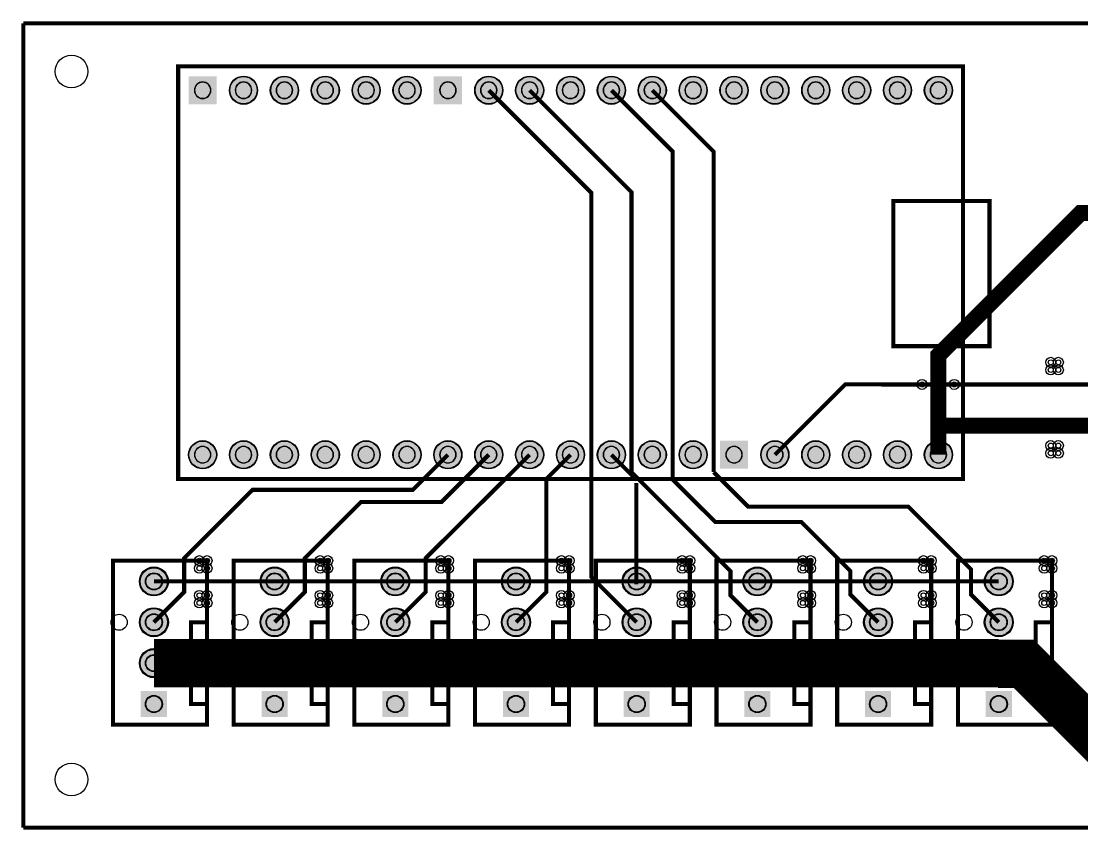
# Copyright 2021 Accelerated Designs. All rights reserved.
# Model space of a CAD drawing. Header units: millimetres. Extents: x 15 to 129, y -7 to 49.
# Drawn here: x 14.9 to 80.8, y -1.1 to 49.1 of the extents above; entities that cross this region are included whole.
import ezdxf

# ---------------------------------------------------------------- set-up
doc = ezdxf.new("R2010")
doc.units = ezdxf.units.MM
for name, color, linetype, true_color in [('BoardOutLine', 7, 'Continuous', 0xff00ff), ('BottomLayer', 7, 'Continuous', 0x0000ff), ('BottomSolderMaskLayer', 7, 'Continuous', 0xaa00ff), ('Hole', 7, 'Continuous', 0x222222), ('Multi-Layer', 7, 'Continuous', 0xc0c0c0), ('TopLayer', 7, 'Continuous', 0xff0000), ('TopSilkLayer', 7, 'Continuous', 0xffcc00), ('TopSolderMaskLayer', 7, 'Continuous', 0x800080)]:
    doc.layers.add(name, color=color, linetype=linetype, true_color=true_color)

msp = doc.modelspace()

# ---------------------------------------------------------------- hatches: boundary and pattern name
at = {"layer": 'BottomSolderMaskLayer'}
for points in [[(25.273, 45.71), (27.024, 45.71), (27.024, 43.959), (25.273, 43.959)], [(27.813, 44.835, 1), (29.564, 44.835, 1)], [(30.353, 44.835, 1), (32.104, 44.835, 1)], [(32.893, 44.835, 1), (34.644, 44.835, 1)], [(35.433, 44.835, 1), (37.184, 44.835, 1)], [(37.973, 44.835, 1), (39.724, 44.835, 1)], [(40.513, 45.71), (42.264, 45.71), (42.264, 43.959), (40.513, 43.959)], [(43.053, 44.835, 1), (44.804, 44.835, 1)], [(45.593, 44.835, 1), (47.344, 44.835, 1)], [(48.133, 44.835, 1), (49.884, 44.835, 1)], [(50.673, 44.835, 1), (52.424, 44.835, 1)], [(53.213, 44.835, 1), (54.964, 44.835, 1)], [(55.753, 44.835, 1), (57.504, 44.835, 1)], [(58.293, 44.835, 1), (60.044, 44.835, 1)], [(60.833, 44.835, 1), (62.584, 44.835, 1)], [(63.373, 44.835, 1), (65.124, 44.835, 1)], [(65.913, 44.835, 1), (67.664, 44.835, 1)], [(68.453, 44.835, 1), (70.204, 44.835, 1)], [(70.993, 44.835, 1), (72.744, 44.835, 1)], [(25.273, 22.184, 1), (27.024, 22.184, 1)], [(27.813, 22.184, 1), (29.564, 22.184, 1)], [(30.353, 22.184, 1), (32.104, 22.184, 1)], [(32.893, 22.184, 1), (34.644, 22.184, 1)], [(35.433, 22.184, 1), (37.184, 22.184, 1)], [(37.973, 22.184, 1), (39.724, 22.184, 1)], [(40.513, 22.184, 1), (42.264, 22.184, 1)], [(43.053, 22.184, 1), (44.804, 22.184, 1)], [(45.593, 22.184, 1), (47.344, 22.184, 1)], [(48.133, 22.184, 1), (49.884, 22.184, 1)], [(50.673, 22.184, 1), (52.424, 22.184, 1)], [(53.213, 22.184, 1), (54.964, 22.184, 1)], [(55.753, 22.184, 1), (57.504, 22.184, 1)], [(58.293, 23.06), (60.044, 23.06), (60.044, 21.309), (58.293, 21.309)], [(60.833, 22.184, 1), (62.584, 22.184, 1)], [(63.373, 22.184, 1), (65.124, 22.184, 1)], [(65.913, 22.184, 1), (67.664, 22.184, 1)], [(68.453, 22.184, 1), (70.204, 22.184, 1)], [(70.993, 22.184, 1), (72.744, 22.184, 1)], [(22.218, 14.31, 1), (24.02, 14.31, 1)], [(29.718, 14.31, 1), (31.52, 14.31, 1)], [(37.218, 14.31, 1), (39.02, 14.31, 1)], [(44.718, 14.31, 1), (46.52, 14.31, 1)], [(52.218, 14.31, 1), (54.02, 14.31, 1)], [(59.718, 14.31, 1), (61.52, 14.31, 1)], [(67.218, 14.31, 1), (69.02, 14.31, 1)], [(74.718, 14.31, 1), (76.52, 14.31, 1)], [(22.218, 11.77, 1), (24.02, 11.77, 1)], [(29.718, 11.77, 1), (31.52, 11.77, 1)], [(37.218, 11.77, 1), (39.02, 11.77, 1)], [(44.718, 11.77, 1), (46.52, 11.77, 1)], [(52.218, 11.77, 1), (54.02, 11.77, 1)], [(59.718, 11.77, 1), (61.52, 11.77, 1)], [(67.218, 11.77, 1), (69.02, 11.77, 1)], [(74.718, 11.77, 1), (76.52, 11.77, 1)], [(22.218, 9.23, 1), (24.02, 9.23, 1)], [(29.718, 9.23, 1), (31.52, 9.23, 1)], [(37.218, 9.23, 1), (39.02, 9.23, 1)], [(44.718, 9.23, 1), (46.52, 9.23, 1)], [(52.218, 9.23, 1), (54.02, 9.23, 1)], [(59.718, 9.23, 1), (61.52, 9.23, 1)], [(67.218, 9.23, 1), (69.02, 9.23, 1)], [(74.718, 9.23, 1), (76.52, 9.23, 1)], [(22.306, 5.877), (22.306, 7.503), (23.932, 7.503), (23.932, 5.877)], [(29.806, 5.877), (29.806, 7.503), (31.432, 7.503), (31.432, 5.877)], [(37.306, 5.877), (37.306, 7.503), (38.932, 7.503), (38.932, 5.877)], [(44.806, 5.877), (44.806, 7.503), (46.432, 7.503), (46.432, 5.877)], [(52.306, 5.877), (52.306, 7.503), (53.932, 7.503), (53.932, 5.877)], [(59.806, 5.877), (59.806, 7.503), (61.432, 7.503), (61.432, 5.877)], [(67.306, 5.877), (67.306, 7.503), (68.932, 7.503), (68.932, 5.877)], [(74.806, 5.877), (74.806, 7.503), (76.432, 7.503), (76.432, 5.877)]]:
    msp.add_hatch(color=256, dxfattribs=at).paths.add_polyline_path(points)
at = {"layer": 'Multi-Layer'}
for points in [[(25.298, 45.685), (26.998, 45.685), (26.998, 43.985), (25.298, 43.985)], [(27.838, 44.835, 1), (29.538, 44.835, 1)], [(30.378, 44.835, 1), (32.078, 44.835, 1)], [(32.918, 44.835, 1), (34.618, 44.835, 1)], [(35.458, 44.835, 1), (37.158, 44.835, 1)], [(37.998, 44.835, 1), (39.698, 44.835, 1)], [(40.538, 45.685), (42.238, 45.685), (42.238, 43.985), (40.538, 43.985)], [(43.078, 44.835, 1), (44.778, 44.835, 1)], [(45.618, 44.835, 1), (47.318, 44.835, 1)], [(48.158, 44.835, 1), (49.858, 44.835, 1)], [(50.698, 44.835, 1), (52.398, 44.835, 1)], [(53.238, 44.835, 1), (54.938, 44.835, 1)], [(55.778, 44.835, 1), (57.478, 44.835, 1)], [(58.318, 44.835, 1), (60.018, 44.835, 1)], [(60.858, 44.835, 1), (62.558, 44.835, 1)], [(63.398, 44.835, 1), (65.098, 44.835, 1)], [(65.938, 44.835, 1), (67.638, 44.835, 1)], [(68.478, 44.835, 1), (70.178, 44.835, 1)], [(71.018, 44.835, 1), (72.718, 44.835, 1)], [(25.298, 22.184, 1), (26.998, 22.184, 1)], [(27.838, 22.184, 1), (29.538, 22.184, 1)], [(30.378, 22.184, 1), (32.078, 22.184, 1)], [(32.918, 22.184, 1), (34.618, 22.184, 1)], [(35.458, 22.184, 1), (37.158, 22.184, 1)], [(37.998, 22.184, 1), (39.698, 22.184, 1)], [(40.538, 22.184, 1), (42.238, 22.184, 1)], [(43.078, 22.184, 1), (44.778, 22.184, 1)], [(45.618, 22.184, 1), (47.318, 22.184, 1)], [(48.158, 22.184, 1), (49.858, 22.184, 1)], [(50.698, 22.184, 1), (52.398, 22.184, 1)], [(53.238, 22.184, 1), (54.938, 22.184, 1)], [(55.778, 22.184, 1), (57.478, 22.184, 1)], [(58.318, 23.035), (60.018, 23.035), (60.018, 21.335), (58.318, 21.335)], [(60.858, 22.184, 1), (62.558, 22.184, 1)], [(63.398, 22.184, 1), (65.098, 22.184, 1)], [(65.938, 22.184, 1), (67.638, 22.184, 1)], [(68.478, 22.184, 1), (70.178, 22.184, 1)], [(71.018, 22.184, 1), (72.718, 22.184, 1)], [(22.269, 14.31, 1), (23.969, 14.31, 1)], [(29.769, 14.31, 1), (31.469, 14.31, 1)], [(37.269, 14.31, 1), (38.969, 14.31, 1)], [(44.769, 14.31, 1), (46.469, 14.31, 1)], [(52.269, 14.31, 1), (53.969, 14.31, 1)], [(59.769, 14.31, 1), (61.469, 14.31, 1)], [(67.269, 14.31, 1), (68.969, 14.31, 1)], [(74.769, 14.31, 1), (76.469, 14.31, 1)], [(22.269, 11.77, 1), (23.969, 11.77, 1)], [(29.769, 11.77, 1), (31.469, 11.77, 1)], [(37.269, 11.77, 1), (38.969, 11.77, 1)], [(44.769, 11.77, 1), (46.469, 11.77, 1)], [(52.269, 11.77, 1), (53.969, 11.77, 1)], [(59.769, 11.77, 1), (61.469, 11.77, 1)], [(67.269, 11.77, 1), (68.969, 11.77, 1)], [(74.769, 11.77, 1), (76.469, 11.77, 1)], [(22.269, 9.23, 1), (23.969, 9.23, 1)], [(29.769, 9.23, 1), (31.469, 9.23, 1)], [(37.269, 9.23, 1), (38.969, 9.23, 1)], [(44.769, 9.23, 1), (46.469, 9.23, 1)], [(52.269, 9.23, 1), (53.969, 9.23, 1)], [(59.769, 9.23, 1), (61.469, 9.23, 1)], [(67.269, 9.23, 1), (68.969, 9.23, 1)], [(74.769, 9.23, 1), (76.469, 9.23, 1)], [(22.357, 5.928), (22.357, 7.452), (23.881, 7.452), (23.881, 5.928)], [(29.857, 5.928), (29.857, 7.452), (31.381, 7.452), (31.381, 5.928)], [(37.357, 5.928), (37.357, 7.452), (38.881, 7.452), (38.881, 5.928)], [(44.857, 5.928), (44.857, 7.452), (46.381, 7.452), (46.381, 5.928)], [(52.357, 5.928), (52.357, 7.452), (53.881, 7.452), (53.881, 5.928)], [(59.857, 5.928), (59.857, 7.452), (61.381, 7.452), (61.381, 5.928)], [(67.357, 5.928), (67.357, 7.452), (68.881, 7.452), (68.881, 5.928)], [(74.857, 5.928), (74.857, 7.452), (76.381, 7.452), (76.381, 5.928)]]:
    msp.add_hatch(color=256, dxfattribs=at).paths.add_polyline_path(points)
at = {"layer": 'TopSolderMaskLayer'}
for points in [[(25.273, 45.71), (27.024, 45.71), (27.024, 43.959), (25.273, 43.959)], [(27.813, 44.835, 1), (29.564, 44.835, 1)], [(30.353, 44.835, 1), (32.104, 44.835, 1)], [(32.893, 44.835, 1), (34.644, 44.835, 1)], [(35.433, 44.835, 1), (37.184, 44.835, 1)], [(37.973, 44.835, 1), (39.724, 44.835, 1)], [(40.513, 45.71), (42.264, 45.71), (42.264, 43.959), (40.513, 43.959)], [(43.053, 44.835, 1), (44.804, 44.835, 1)], [(45.593, 44.835, 1), (47.344, 44.835, 1)], [(48.133, 44.835, 1), (49.884, 44.835, 1)], [(50.673, 44.835, 1), (52.424, 44.835, 1)], [(53.213, 44.835, 1), (54.964, 44.835, 1)], [(55.753, 44.835, 1), (57.504, 44.835, 1)], [(58.293, 44.835, 1), (60.044, 44.835, 1)], [(60.833, 44.835, 1), (62.584, 44.835, 1)], [(63.373, 44.835, 1), (65.124, 44.835, 1)], [(65.913, 44.835, 1), (67.664, 44.835, 1)], [(68.453, 44.835, 1), (70.204, 44.835, 1)], [(70.993, 44.835, 1), (72.744, 44.835, 1)], [(25.273, 22.184, 1), (27.024, 22.184, 1)], [(27.813, 22.184, 1), (29.564, 22.184, 1)], [(30.353, 22.184, 1), (32.104, 22.184, 1)], [(32.893, 22.184, 1), (34.644, 22.184, 1)], [(35.433, 22.184, 1), (37.184, 22.184, 1)], [(37.973, 22.184, 1), (39.724, 22.184, 1)], [(40.513, 22.184, 1), (42.264, 22.184, 1)], [(43.053, 22.184, 1), (44.804, 22.184, 1)], [(45.593, 22.184, 1), (47.344, 22.184, 1)], [(48.133, 22.184, 1), (49.884, 22.184, 1)], [(50.673, 22.184, 1), (52.424, 22.184, 1)], [(53.213, 22.184, 1), (54.964, 22.184, 1)], [(55.753, 22.184, 1), (57.504, 22.184, 1)], [(58.293, 23.06), (60.044, 23.06), (60.044, 21.309), (58.293, 21.309)], [(60.833, 22.184, 1), (62.584, 22.184, 1)], [(63.373, 22.184, 1), (65.124, 22.184, 1)], [(65.913, 22.184, 1), (67.664, 22.184, 1)], [(68.453, 22.184, 1), (70.204, 22.184, 1)], [(70.993, 22.184, 1), (72.744, 22.184, 1)], [(22.218, 14.31, 1), (24.02, 14.31, 1)], [(29.718, 14.31, 1), (31.52, 14.31, 1)], [(37.218, 14.31, 1), (39.02, 14.31, 1)], [(44.718, 14.31, 1), (46.52, 14.31, 1)], [(52.218, 14.31, 1), (54.02, 14.31, 1)], [(59.718, 14.31, 1), (61.52, 14.31, 1)], [(67.218, 14.31, 1), (69.02, 14.31, 1)], [(74.718, 14.31, 1), (76.52, 14.31, 1)], [(22.218, 11.77, 1), (24.02, 11.77, 1)], [(29.718, 11.77, 1), (31.52, 11.77, 1)], [(37.218, 11.77, 1), (39.02, 11.77, 1)], [(44.718, 11.77, 1), (46.52, 11.77, 1)], [(52.218, 11.77, 1), (54.02, 11.77, 1)], [(59.718, 11.77, 1), (61.52, 11.77, 1)], [(67.218, 11.77, 1), (69.02, 11.77, 1)], [(74.718, 11.77, 1), (76.52, 11.77, 1)], [(22.218, 9.23, 1), (24.02, 9.23, 1)], [(29.718, 9.23, 1), (31.52, 9.23, 1)], [(37.218, 9.23, 1), (39.02, 9.23, 1)], [(44.718, 9.23, 1), (46.52, 9.23, 1)], [(52.218, 9.23, 1), (54.02, 9.23, 1)], [(59.718, 9.23, 1), (61.52, 9.23, 1)], [(67.218, 9.23, 1), (69.02, 9.23, 1)], [(74.718, 9.23, 1), (76.52, 9.23, 1)], [(22.306, 5.877), (22.306, 7.503), (23.932, 7.503), (23.932, 5.877)], [(29.806, 5.877), (29.806, 7.503), (31.432, 7.503), (31.432, 5.877)], [(37.306, 5.877), (37.306, 7.503), (38.932, 7.503), (38.932, 5.877)], [(44.806, 5.877), (44.806, 7.503), (46.432, 7.503), (46.432, 5.877)], [(52.306, 5.877), (52.306, 7.503), (53.932, 7.503), (53.932, 5.877)], [(59.806, 5.877), (59.806, 7.503), (61.432, 7.503), (61.432, 5.877)], [(67.306, 5.877), (67.306, 7.503), (68.932, 7.503), (68.932, 5.877)], [(74.806, 5.877), (74.806, 7.503), (76.432, 7.503), (76.432, 5.877)]]:
    msp.add_hatch(color=256, dxfattribs=at).paths.add_polyline_path(points)

# ---------------------------------------------------------------- linework, layer by layer
at = {"layer": 'BoardOutLine', "const_width": 0.254}
for points in [[(115, 49), (115.001, -1.001), (15, -1)], [(15, 49), (115, 49)], [(15, -1), (15, 49)]]:
    msp.add_lwpolyline(points, dxfattribs=at)
at = {"layer": 'BottomLayer', "const_width": 0.254}
for points in [[(70.85, 26.55), (70.85, 26.55), (72.85, 26.55)], [(51.548, 22.185), (53.119, 20.614)], [(53.094, 20.432), (53.094, 14.128)], [(30.619, 14.31), (23.119, 14.31)], [(38.119, 14.31), (30.619, 14.31)], [(45.619, 14.31), (38.119, 14.31)], [(53.119, 14.31), (45.619, 14.31)], [(53.119, 14.31), (60.619, 14.31)], [(60.619, 14.31), (68.119, 14.31)], [(68.119, 14.31), (75.619, 14.31)]]:
    msp.add_lwpolyline(points, dxfattribs=at)
at = {"layer": 'BottomSolderMaskLayer'}
for points in [[(26.148, 45.35), (26.148, 45.35)], [(28.688, 45.35), (28.688, 45.35)], [(31.228, 45.35), (31.228, 45.35)], [(33.768, 45.35), (33.768, 45.35)], [(36.308, 45.35), (36.308, 45.35)], [(38.848, 45.35), (38.848, 45.35)], [(41.388, 45.35), (41.388, 45.35)], [(43.928, 45.35), (43.928, 45.35)], [(46.468, 45.35), (46.468, 45.35)], [(49.008, 45.35), (49.008, 45.35)], [(51.548, 45.35), (51.548, 45.35)], [(54.088, 45.35), (54.088, 45.35)], [(56.628, 45.35), (56.628, 45.35)], [(59.168, 45.35), (59.168, 45.35)], [(61.708, 45.35), (61.708, 45.35)], [(64.248, 45.35), (64.248, 45.35)], [(66.788, 45.35), (66.788, 45.35)], [(69.328, 45.35), (69.328, 45.35)], [(71.868, 45.35), (71.868, 45.35)], [(26.148, 44.32), (26.148, 44.32)], [(28.688, 44.32), (28.688, 44.32)], [(31.228, 44.32), (31.228, 44.32)], [(33.768, 44.32), (33.768, 44.32)], [(36.308, 44.32), (36.308, 44.32)], [(38.848, 44.32), (38.848, 44.32)], [(41.388, 44.32), (41.388, 44.32)], [(43.928, 44.32), (43.928, 44.32)], [(46.468, 44.32), (46.468, 44.32)], [(49.008, 44.32), (49.008, 44.32)], [(51.548, 44.32), (51.548, 44.32)], [(54.088, 44.32), (54.088, 44.32)], [(56.628, 44.32), (56.628, 44.32)], [(59.168, 44.32), (59.168, 44.32)], [(61.708, 44.32), (61.708, 44.32)], [(64.248, 44.32), (64.248, 44.32)], [(66.788, 44.32), (66.788, 44.32)], [(69.328, 44.32), (69.328, 44.32)], [(71.868, 44.32), (71.868, 44.32)], [(26.148, 22.699), (26.148, 22.699)], [(28.688, 22.699), (28.688, 22.699)], [(31.228, 22.699), (31.228, 22.699)], [(33.768, 22.699), (33.768, 22.699)], [(36.308, 22.699), (36.308, 22.699)], [(38.848, 22.699), (38.848, 22.699)], [(41.388, 22.699), (41.388, 22.699)], [(43.928, 22.699), (43.928, 22.699)], [(46.468, 22.699), (46.468, 22.699)], [(49.008, 22.699), (49.008, 22.699)], [(51.548, 22.699), (51.548, 22.699)], [(54.088, 22.699), (54.088, 22.699)], [(56.628, 22.699), (56.628, 22.699)], [(59.168, 22.699), (59.168, 22.699)], [(61.708, 22.699), (61.708, 22.699)], [(64.248, 22.699), (64.248, 22.699)], [(66.788, 22.699), (66.788, 22.699)], [(69.328, 22.699), (69.328, 22.699)], [(71.868, 22.699), (71.868, 22.699)], [(26.148, 21.67), (26.148, 21.67)], [(28.688, 21.67), (28.688, 21.67)], [(31.228, 21.67), (31.228, 21.67)], [(33.768, 21.67), (33.768, 21.67)], [(36.308, 21.67), (36.308, 21.67)], [(38.848, 21.67), (38.848, 21.67)], [(41.388, 21.67), (41.388, 21.67)], [(43.928, 21.67), (43.928, 21.67)], [(46.468, 21.67), (46.468, 21.67)], [(49.008, 21.67), (49.008, 21.67)], [(51.548, 21.67), (51.548, 21.67)], [(54.088, 21.67), (54.088, 21.67)], [(56.628, 21.67), (56.628, 21.67)], [(59.168, 21.67), (59.168, 21.67)], [(61.708, 21.67), (61.708, 21.67)], [(64.248, 21.67), (64.248, 21.67)], [(66.788, 21.67), (66.788, 21.67)], [(69.328, 21.67), (69.328, 21.67)], [(71.868, 21.67), (71.868, 21.67)]]:
    msp.add_lwpolyline(points, close=True, dxfattribs=at)
for centre, radius in [((28.688, 44.835), 0.875), ((31.228, 44.835), 0.875), ((33.768, 44.835), 0.875), ((36.308, 44.835), 0.875), ((38.848, 44.835), 0.875), ((43.928, 44.835), 0.875), ((46.468, 44.835), 0.875), ((49.008, 44.835), 0.875), ((51.548, 44.835), 0.875), ((54.088, 44.835), 0.875), ((56.628, 44.835), 0.875), ((59.168, 44.835), 0.875), ((61.708, 44.835), 0.875), ((64.248, 44.835), 0.875), ((66.788, 44.835), 0.875), ((69.328, 44.835), 0.875), ((71.868, 44.835), 0.875), ((26.148, 22.184), 0.875), ((28.688, 22.184), 0.875), ((31.228, 22.184), 0.875), ((33.768, 22.184), 0.875), ((36.308, 22.184), 0.875), ((38.848, 22.184), 0.875), ((41.388, 22.184), 0.875), ((43.928, 22.184), 0.875), ((46.468, 22.184), 0.875), ((49.008, 22.184), 0.875), ((51.548, 22.184), 0.875), ((54.088, 22.184), 0.875), ((56.628, 22.184), 0.875), ((61.708, 22.184), 0.875), ((64.248, 22.184), 0.875), ((66.788, 22.184), 0.875), ((69.328, 22.184), 0.875), ((71.868, 22.184), 0.875), ((23.119, 14.31), 0.901), ((30.619, 14.31), 0.901), ((38.119, 14.31), 0.901), ((45.619, 14.31), 0.901), ((53.119, 14.31), 0.901), ((60.619, 14.31), 0.901), ((68.119, 14.31), 0.901), ((75.619, 14.31), 0.901), ((23.119, 14.31), 0.53), ((30.619, 14.31), 0.53), ((38.119, 14.31), 0.53), ((45.619, 14.31), 0.53), ((53.119, 14.31), 0.53), ((60.619, 14.31), 0.53), ((68.119, 14.31), 0.53), ((75.619, 14.31), 0.53), ((23.119, 11.77), 0.901), ((30.619, 11.77), 0.901), ((38.119, 11.77), 0.901), ((45.619, 11.77), 0.901), ((53.119, 11.77), 0.901), ((60.619, 11.77), 0.901), ((68.119, 11.77), 0.901), ((75.619, 11.77), 0.901), ((23.119, 11.77), 0.53), ((30.619, 11.77), 0.53), ((38.119, 11.77), 0.53), ((45.619, 11.77), 0.53), ((53.119, 11.77), 0.53), ((60.619, 11.77), 0.53), ((68.119, 11.77), 0.53), ((75.619, 11.77), 0.53), ((23.119, 9.23), 0.901), ((30.619, 9.23), 0.901), ((38.119, 9.23), 0.901), ((45.619, 9.23), 0.901), ((53.119, 9.23), 0.901), ((60.619, 9.23), 0.901), ((68.119, 9.23), 0.901), ((75.619, 9.23), 0.901), ((23.119, 9.23), 0.53), ((30.619, 9.23), 0.53), ((38.119, 9.23), 0.53), ((45.619, 9.23), 0.53), ((53.119, 9.23), 0.53), ((60.619, 9.23), 0.53), ((68.119, 9.23), 0.53), ((75.619, 9.23), 0.53), ((23.119, 6.69), 0.533), ((30.619, 6.69), 0.533), ((38.119, 6.69), 0.533), ((45.619, 6.69), 0.533), ((53.119, 6.69), 0.533), ((60.619, 6.69), 0.533), ((68.119, 6.69), 0.533), ((75.619, 6.69), 0.533)]:
    msp.add_circle(centre, radius, dxfattribs=at)
for centre, start, end in [((26.148, 44.835), 90, 270), ((26.148, 44.835), 270, 90), ((28.688, 44.835), 90, 270), ((28.688, 44.835), 270, 90), ((31.228, 44.835), 90, 270), ((31.228, 44.835), 270, 90), ((33.768, 44.835), 90, 270), ((33.768, 44.835), 270, 90), ((36.308, 44.835), 90, 270), ((36.308, 44.835), 270, 90), ((38.848, 44.835), 90, 270), ((38.848, 44.835), 270, 90), ((41.388, 44.835), 90, 270), ((41.388, 44.835), 270, 90), ((43.928, 44.835), 90, 270), ((43.928, 44.835), 270, 90), ((46.468, 44.835), 90, 270), ((46.468, 44.835), 270, 90), ((49.008, 44.835), 90, 270), ((49.008, 44.835), 270, 90), ((51.548, 44.835), 90, 270), ((51.548, 44.835), 270, 90), ((54.088, 44.835), 90, 270), ((54.088, 44.835), 270, 90), ((56.628, 44.835), 90, 270), ((56.628, 44.835), 270, 90), ((59.168, 44.835), 90, 270), ((59.168, 44.835), 270, 90), ((61.708, 44.835), 90, 270), ((61.708, 44.835), 270, 90), ((64.248, 44.835), 90, 270), ((64.248, 44.835), 270, 90), ((66.788, 44.835), 90, 270), ((66.788, 44.835), 270, 90), ((69.328, 44.835), 90, 270), ((69.328, 44.835), 270, 90), ((71.868, 44.835), 90, 270), ((71.868, 44.835), 270, 90), ((26.148, 22.185), 90, 270), ((26.148, 22.185), 270, 90), ((28.688, 22.185), 90, 270), ((28.688, 22.185), 270, 90), ((31.228, 22.185), 90, 270), ((31.228, 22.185), 270, 90), ((33.768, 22.185), 90, 270), ((33.768, 22.185), 270, 90), ((36.308, 22.185), 90, 270), ((36.308, 22.185), 270, 90), ((38.848, 22.185), 90, 270), ((38.848, 22.185), 270, 90), ((41.388, 22.185), 90, 270), ((41.388, 22.185), 270, 90), ((43.928, 22.185), 90, 270), ((43.928, 22.185), 270, 90), ((46.468, 22.185), 90, 270), ((46.468, 22.185), 270, 90), ((49.008, 22.185), 90, 270), ((49.008, 22.185), 270, 90), ((51.548, 22.185), 90, 270), ((51.548, 22.185), 270, 90), ((54.088, 22.185), 90, 270), ((54.088, 22.185), 270, 90), ((56.628, 22.185), 90, 270), ((56.628, 22.185), 270, 90), ((59.168, 22.185), 90, 270), ((59.168, 22.185), 270, 90), ((61.708, 22.185), 90, 270), ((61.708, 22.185), 270, 90), ((64.248, 22.185), 90, 270), ((64.248, 22.185), 270, 90), ((66.788, 22.185), 90, 270), ((66.788, 22.185), 270, 90), ((69.328, 22.185), 90, 270), ((69.328, 22.185), 270, 90), ((71.868, 22.185), 90, 270), ((71.868, 22.185), 270, 90)]:
    msp.add_arc(centre, 0.515, start, end, dxfattribs=at)
at = {"layer": 'Hole'}
for centre in [(78.847, 27.927), (79.322, 27.927), (78.847, 27.452), (79.322, 27.452), (70.85, 26.55), (72.85, 26.55), (78.846, 22.752), (78.846, 22.277), (79.321, 22.752), (79.321, 22.277), (25.944, 15.6), (25.944, 15.125), (26.419, 15.6), (26.419, 15.125), (33.444, 15.6), (33.444, 15.125), (33.919, 15.6), (33.919, 15.125), (40.944, 15.6), (40.944, 15.125), (41.419, 15.6), (41.419, 15.125), (48.444, 15.6), (48.444, 15.125), (48.919, 15.6), (48.919, 15.125), (55.944, 15.6), (55.944, 15.125), (56.419, 15.6), (56.419, 15.125), (63.444, 15.6), (63.444, 15.125), (63.919, 15.6), (63.919, 15.125), (70.944, 15.6), (70.944, 15.125), (71.419, 15.6), (71.419, 15.125), (78.444, 15.6), (78.444, 15.125), (78.919, 15.6), (78.919, 15.125), (25.944, 13.444), (26.419, 13.444), (33.444, 13.444), (33.919, 13.444), (40.944, 13.444), (41.419, 13.444), (48.444, 13.444), (48.919, 13.444), (55.944, 13.444), (56.419, 13.444), (63.444, 13.444), (63.919, 13.444), (70.944, 13.444), (71.419, 13.444), (78.444, 13.444), (78.919, 13.444), (25.944, 12.969), (26.419, 12.969), (33.444, 12.969), (33.919, 12.969), (40.944, 12.969), (41.419, 12.969), (48.444, 12.969), (48.919, 12.969), (55.944, 12.969), (56.419, 12.969), (63.444, 12.969), (63.919, 12.969), (70.944, 12.969), (71.419, 12.969), (78.444, 12.969), (78.919, 12.969)]:
    msp.add_circle(centre, 0.155, dxfattribs=at)
at = {"layer": 'Multi-Layer'}
for points in [[(26.148, 45.335), (26.148, 45.335)], [(28.688, 45.335), (28.688, 45.335)], [(31.228, 45.335), (31.228, 45.335)], [(33.768, 45.335), (33.768, 45.335)], [(36.308, 45.335), (36.308, 45.335)], [(38.848, 45.335), (38.848, 45.335)], [(41.388, 45.335), (41.388, 45.335)], [(43.928, 45.335), (43.928, 45.335)], [(46.468, 45.335), (46.468, 45.335)], [(49.008, 45.335), (49.008, 45.335)], [(51.548, 45.335), (51.548, 45.335)], [(54.088, 45.335), (54.088, 45.335)], [(56.628, 45.335), (56.628, 45.335)], [(59.168, 45.335), (59.168, 45.335)], [(61.708, 45.335), (61.708, 45.335)], [(64.248, 45.335), (64.248, 45.335)], [(66.788, 45.335), (66.788, 45.335)], [(69.328, 45.335), (69.328, 45.335)], [(71.868, 45.335), (71.868, 45.335)], [(26.148, 44.335), (26.148, 44.335)], [(28.688, 44.335), (28.688, 44.335)], [(31.228, 44.335), (31.228, 44.335)], [(33.768, 44.335), (33.768, 44.335)], [(36.308, 44.335), (36.308, 44.335)], [(38.848, 44.335), (38.848, 44.335)], [(41.388, 44.335), (41.388, 44.335)], [(43.928, 44.335), (43.928, 44.335)], [(46.468, 44.335), (46.468, 44.335)], [(49.008, 44.335), (49.008, 44.335)], [(51.548, 44.335), (51.548, 44.335)], [(54.088, 44.335), (54.088, 44.335)], [(56.628, 44.335), (56.628, 44.335)], [(59.168, 44.335), (59.168, 44.335)], [(61.708, 44.335), (61.708, 44.335)], [(64.248, 44.335), (64.248, 44.335)], [(66.788, 44.335), (66.788, 44.335)], [(69.328, 44.335), (69.328, 44.335)], [(71.868, 44.335), (71.868, 44.335)], [(26.148, 22.684), (26.148, 22.684)], [(28.688, 22.684), (28.688, 22.684)], [(31.228, 22.684), (31.228, 22.684)], [(33.768, 22.684), (33.768, 22.684)], [(36.308, 22.684), (36.308, 22.684)], [(38.848, 22.684), (38.848, 22.684)], [(41.388, 22.684), (41.388, 22.684)], [(43.928, 22.684), (43.928, 22.684)], [(46.468, 22.684), (46.468, 22.684)], [(49.008, 22.684), (49.008, 22.684)], [(51.548, 22.684), (51.548, 22.684)], [(54.088, 22.684), (54.088, 22.684)], [(56.628, 22.684), (56.628, 22.684)], [(59.168, 22.684), (59.168, 22.684)], [(61.708, 22.684), (61.708, 22.684)], [(64.248, 22.684), (64.248, 22.684)], [(66.788, 22.684), (66.788, 22.684)], [(69.328, 22.684), (69.328, 22.684)], [(71.868, 22.684), (71.868, 22.684)], [(26.148, 21.685), (26.148, 21.685)], [(28.688, 21.685), (28.688, 21.685)], [(31.228, 21.685), (31.228, 21.685)], [(33.768, 21.685), (33.768, 21.685)], [(36.308, 21.685), (36.308, 21.685)], [(38.848, 21.685), (38.848, 21.685)], [(41.388, 21.685), (41.388, 21.685)], [(43.928, 21.685), (43.928, 21.685)], [(46.468, 21.685), (46.468, 21.685)], [(49.008, 21.685), (49.008, 21.685)], [(51.548, 21.685), (51.548, 21.685)], [(54.088, 21.685), (54.088, 21.685)], [(56.628, 21.685), (56.628, 21.685)], [(59.168, 21.685), (59.168, 21.685)], [(61.708, 21.685), (61.708, 21.685)], [(64.248, 21.685), (64.248, 21.685)], [(66.788, 21.685), (66.788, 21.685)], [(69.328, 21.685), (69.328, 21.685)], [(71.868, 21.685), (71.868, 21.685)]]:
    msp.add_lwpolyline(points, close=True, dxfattribs=at)
for centre, radius in [((18, 46), 1.016), ((28.688, 44.835), 0.85), ((31.228, 44.835), 0.85), ((33.768, 44.835), 0.85), ((36.308, 44.835), 0.85), ((38.848, 44.835), 0.85), ((43.928, 44.835), 0.85), ((46.468, 44.835), 0.85), ((49.008, 44.835), 0.85), ((51.548, 44.835), 0.85), ((54.088, 44.835), 0.85), ((56.628, 44.835), 0.85), ((59.168, 44.835), 0.85), ((61.708, 44.835), 0.85), ((64.248, 44.835), 0.85), ((66.788, 44.835), 0.85), ((69.328, 44.835), 0.85), ((71.868, 44.835), 0.85), ((78.847, 27.927), 0.31), ((78.847, 27.452), 0.31), ((79.322, 27.927), 0.31), ((79.322, 27.452), 0.31), ((70.85, 26.55), 0.31), ((72.85, 26.55), 0.31), ((26.148, 22.184), 0.85), ((28.688, 22.184), 0.85), ((31.228, 22.184), 0.85), ((33.768, 22.184), 0.85), ((36.308, 22.184), 0.85), ((38.848, 22.184), 0.85), ((41.388, 22.184), 0.85), ((43.928, 22.184), 0.85), ((46.468, 22.184), 0.85), ((49.008, 22.184), 0.85), ((51.548, 22.184), 0.85), ((54.088, 22.184), 0.85), ((56.628, 22.184), 0.85), ((61.708, 22.184), 0.85), ((64.248, 22.184), 0.85), ((66.788, 22.184), 0.85), ((69.328, 22.184), 0.85), ((71.868, 22.184), 0.85), ((78.846, 22.752), 0.31), ((78.846, 22.277), 0.31), ((79.321, 22.752), 0.31), ((79.321, 22.277), 0.31), ((25.944, 15.6), 0.31), ((26.419, 15.6), 0.31), ((33.444, 15.6), 0.31), ((33.919, 15.6), 0.31), ((40.944, 15.6), 0.31), ((41.419, 15.6), 0.31), ((48.444, 15.6), 0.31), ((48.919, 15.6), 0.31), ((55.944, 15.6), 0.31), ((56.419, 15.6), 0.31), ((63.444, 15.6), 0.31), ((63.919, 15.6), 0.31), ((70.944, 15.6), 0.31), ((71.419, 15.6), 0.31), ((78.444, 15.6), 0.31), ((78.919, 15.6), 0.31), ((23.119, 14.31), 0.85), ((25.944, 15.125), 0.31), ((26.419, 15.125), 0.31), ((30.619, 14.31), 0.85), ((33.444, 15.125), 0.31), ((33.919, 15.125), 0.31), ((38.119, 14.31), 0.85), ((40.944, 15.125), 0.31), ((41.419, 15.125), 0.31), ((45.619, 14.31), 0.85), ((48.444, 15.125), 0.31), ((48.919, 15.125), 0.31), ((53.119, 14.31), 0.85), ((55.944, 15.125), 0.31), ((56.419, 15.125), 0.31), ((60.619, 14.31), 0.85), ((63.444, 15.125), 0.31), ((63.919, 15.125), 0.31), ((68.119, 14.31), 0.85), ((70.944, 15.125), 0.31), ((71.419, 15.125), 0.31), ((75.619, 14.31), 0.85), ((78.444, 15.125), 0.31), ((78.919, 15.125), 0.31), ((23.119, 14.31), 0.5), ((30.619, 14.31), 0.5), ((38.119, 14.31), 0.5), ((45.619, 14.31), 0.5), ((53.119, 14.31), 0.5), ((60.619, 14.31), 0.5), ((68.119, 14.31), 0.5), ((75.619, 14.31), 0.5), ((25.944, 13.444), 0.31), ((25.944, 12.969), 0.31), ((26.419, 13.444), 0.31), ((26.419, 12.969), 0.31), ((33.444, 13.444), 0.31), ((33.444, 12.969), 0.31), ((33.919, 13.444), 0.31), ((33.919, 12.969), 0.31), ((40.944, 13.444), 0.31), ((40.944, 12.969), 0.31), ((41.419, 13.444), 0.31), ((41.419, 12.969), 0.31), ((48.444, 13.444), 0.31), ((48.444, 12.969), 0.31), ((48.919, 13.444), 0.31), ((48.919, 12.969), 0.31), ((55.944, 13.444), 0.31), ((55.944, 12.969), 0.31), ((56.419, 13.444), 0.31), ((56.419, 12.969), 0.31), ((63.444, 13.444), 0.31), ((63.444, 12.969), 0.31), ((63.919, 13.444), 0.31), ((63.919, 12.969), 0.31), ((70.944, 13.444), 0.31), ((70.944, 12.969), 0.31), ((71.419, 13.444), 0.31), ((71.419, 12.969), 0.31), ((78.444, 13.444), 0.31), ((78.444, 12.969), 0.31), ((78.919, 13.444), 0.31), ((78.919, 12.969), 0.31), ((23.119, 11.77), 0.85), ((30.619, 11.77), 0.85), ((38.119, 11.77), 0.85), ((45.619, 11.77), 0.85), ((53.119, 11.77), 0.85), ((60.619, 11.77), 0.85), ((68.119, 11.77), 0.85), ((75.619, 11.77), 0.85), ((20.959, 11.77), 0.5), ((23.119, 11.77), 0.5), ((28.459, 11.77), 0.5), ((30.619, 11.77), 0.5), ((35.959, 11.77), 0.5), ((38.119, 11.77), 0.5), ((43.459, 11.77), 0.5), ((45.619, 11.77), 0.5), ((50.959, 11.77), 0.5), ((53.119, 11.77), 0.5), ((58.459, 11.77), 0.5), ((60.619, 11.77), 0.5), ((65.959, 11.77), 0.5), ((68.119, 11.77), 0.5), ((73.459, 11.77), 0.5), ((75.619, 11.77), 0.5), ((23.119, 9.23), 0.85), ((30.619, 9.23), 0.85), ((38.119, 9.23), 0.85), ((45.619, 9.23), 0.85), ((53.119, 9.23), 0.85), ((60.619, 9.23), 0.85), ((68.119, 9.23), 0.85), ((75.619, 9.23), 0.85), ((23.119, 9.23), 0.5), ((30.619, 9.23), 0.5), ((38.119, 9.23), 0.5), ((45.619, 9.23), 0.5), ((53.119, 9.23), 0.5), ((60.619, 9.23), 0.5), ((68.119, 9.23), 0.5), ((75.619, 9.23), 0.5), ((23.119, 6.69), 0.5), ((30.619, 6.69), 0.5), ((38.119, 6.69), 0.5), ((45.619, 6.69), 0.5), ((53.119, 6.69), 0.5), ((60.619, 6.69), 0.5), ((68.119, 6.69), 0.5), ((75.619, 6.69), 0.5), ((18, 2), 1.016)]:
    msp.add_circle(centre, radius, dxfattribs=at)
for centre, start, end in [((26.148, 44.835), 90, 270), ((26.148, 44.835), 270, 90), ((28.688, 44.835), 90, 270), ((28.688, 44.835), 270, 90), ((31.228, 44.835), 90, 270), ((31.228, 44.835), 270, 90), ((33.768, 44.835), 90, 270), ((33.768, 44.835), 270, 90), ((36.308, 44.835), 90, 270), ((36.308, 44.835), 270, 90), ((38.848, 44.835), 90, 270), ((38.848, 44.835), 270, 90), ((41.388, 44.835), 90, 270), ((41.388, 44.835), 270, 90), ((43.928, 44.835), 90, 270), ((43.928, 44.835), 270, 90), ((46.468, 44.835), 90, 270), ((46.468, 44.835), 270, 90), ((49.008, 44.835), 90, 270), ((49.008, 44.835), 270, 90), ((51.548, 44.835), 90, 270), ((51.548, 44.835), 270, 90), ((54.088, 44.835), 90, 270), ((54.088, 44.835), 270, 90), ((56.628, 44.835), 90, 270), ((56.628, 44.835), 270, 90), ((59.168, 44.835), 90, 270), ((59.168, 44.835), 270, 90), ((61.708, 44.835), 90, 270), ((61.708, 44.835), 270, 90), ((64.248, 44.835), 90, 270), ((64.248, 44.835), 270, 90), ((66.788, 44.835), 90, 270), ((66.788, 44.835), 270, 90), ((69.328, 44.835), 90, 270), ((69.328, 44.835), 270, 90), ((71.868, 44.835), 90, 270), ((71.868, 44.835), 270, 90), ((26.148, 22.185), 90, 270), ((26.148, 22.185), 270, 90), ((28.688, 22.185), 90, 270), ((28.688, 22.185), 270, 90), ((31.228, 22.185), 90, 270), ((31.228, 22.185), 270, 90), ((33.768, 22.185), 90, 270), ((33.768, 22.185), 270, 90), ((36.308, 22.185), 90, 270), ((36.308, 22.185), 270, 90), ((38.848, 22.185), 90, 270), ((38.848, 22.185), 270, 90), ((41.388, 22.185), 90, 270), ((41.388, 22.185), 270, 90), ((43.928, 22.185), 90, 270), ((43.928, 22.185), 270, 90), ((46.468, 22.185), 90, 270), ((46.468, 22.185), 270, 90), ((49.008, 22.185), 90, 270), ((49.008, 22.185), 270, 90), ((51.548, 22.185), 90, 270), ((51.548, 22.185), 270, 90), ((54.088, 22.185), 90, 270), ((54.088, 22.185), 270, 90), ((56.628, 22.185), 90, 270), ((56.628, 22.185), 270, 90), ((59.168, 22.185), 90, 270), ((59.168, 22.185), 270, 90), ((61.708, 22.185), 90, 270), ((61.708, 22.185), 270, 90), ((64.248, 22.185), 90, 270), ((64.248, 22.185), 270, 90), ((66.788, 22.185), 90, 270), ((66.788, 22.185), 270, 90), ((69.328, 22.185), 90, 270), ((69.328, 22.185), 270, 90), ((71.868, 22.185), 90, 270), ((71.868, 22.185), 270, 90)]:
    msp.add_arc(centre, 0.5, start, end, dxfattribs=at)
at = {"layer": 'TopLayer'}
for points, const_width in [([(53.119, 11.77), (50.3, 14.589), (50.3, 38.463), (43.928, 44.835)], 0.254), ([(46.469, 44.834), (52.799, 38.504), (52.799, 21.1), (58.951, 14.95), (58.951, 13.439), (60.62, 11.77)], 0.254), ([(51.549, 44.834), (55.349, 41.034), (55.349, 20.65), (58.001, 18.001), (63.35, 18.001), (66.401, 14.95), (66.401, 13.49), (68.118, 11.77)], 0.254), ([(54.088, 44.835), (57.9, 41.023), (57.9, 21.1)], 0.254), ([(105.85, 33.851), (101.75, 33.851), (98.4, 37.201), (80.701, 37.201), (71.867, 28.367), (71.867, 22.184)], 1), ([(61.709, 22.184), (66.073, 26.551), (70.85, 26.55)], 0.254), ([(89.45, 26.55), (89.45, 26.55), (72.85, 26.55)], 0.254), ([(71.867, 23.994), (85.008, 23.994), (85.014, 24.001)], 1), ([(24.999, 15.37), (24.999, 15.751), (29.251, 20), (39.205, 20), (41.389, 22.184)], 0.254), ([(32.499, 15.126), (32.499, 15.751), (35.999, 19.251), (40.993, 19.251), (43.929, 22.184)], 0.254), ([(40, 15.75), (40, 15.751), (46.469, 22.184)], 0.254), ([(49.009, 22.184), (47.501, 20.676), (47.501, 15.999)], 0.254), ([(57.899, 21.1), (60.051, 18.951), (70, 18.951), (73.899, 15.05), (73.899, 13.49), (75.618, 11.77)], 0.254), ([(23.119, 11.77), (25, 13.651), (24.999, 15.751)], 0.254), ([(30.619, 11.77), (32.5, 13.651), (32.499, 15.751)], 0.254), ([(38.119, 11.77), (40, 13.651), (40, 15.751)], 0.254), ([(45.619, 11.77), (47.5, 13.651), (47.5, 16)], 0.254), ([(30.619, 9.23), (23.119, 9.23)], 3), ([(38.119, 9.23), (30.619, 9.23)], 3), ([(45.619, 9.23), (38.119, 9.23)], 3), ([(53.119, 9.23), (45.619, 9.23)], 3), ([(60.619, 9.23), (53.119, 9.23)], 3), ([(68.119, 9.23), (60.619, 9.23)], 3), ([(75.619, 9.23), (68.119, 9.23)], 3), ([(90.508, 4.539), (89.21, 3.241), (83.119, 3.241), (77.181, 9.18), (75.57, 9.18)], 3)]:
    msp.add_lwpolyline(points, dxfattribs=dict(at, const_width=const_width))
at = {"layer": 'TopSilkLayer', "const_width": 0.254}
for points in [[(24.624, 46.073), (24.624, 46.327), (73.392, 46.327), (73.392, 20.673), (24.624, 20.673), (24.624, 46.073)], [(69.074, 28.928), (69.074, 37.945), (75.043, 37.945), (75.043, 28.928), (69.074, 28.928)], [(20.579, 5.4), (20.579, 15.6), (26.419, 15.6), (26.419, 5.4), (20.579, 5.4)], [(28.079, 5.4), (28.079, 15.6), (33.919, 15.6), (33.919, 5.4), (28.079, 5.4)], [(35.579, 5.4), (35.579, 15.6), (41.419, 15.6), (41.419, 5.4), (35.579, 5.4)], [(43.079, 5.4), (43.079, 15.6), (48.919, 15.6), (48.919, 5.4), (43.079, 5.4)], [(50.579, 5.4), (50.579, 15.6), (56.419, 15.6), (56.419, 5.4), (50.579, 5.4)], [(58.079, 5.4), (58.079, 15.6), (63.919, 15.6), (63.919, 5.4), (58.079, 5.4)], [(65.579, 5.4), (65.579, 15.6), (71.419, 15.6), (71.419, 5.4), (65.579, 5.4)], [(73.079, 5.4), (73.079, 15.6), (78.919, 15.6), (78.919, 5.4), (73.079, 5.4)], [(25.419, 6.69), (25.419, 11.77), (26.419, 11.77), (26.419, 6.69), (25.419, 6.69)], [(32.919, 6.69), (32.919, 11.77), (33.919, 11.77), (33.919, 6.69), (32.919, 6.69)], [(40.419, 6.69), (40.419, 11.77), (41.419, 11.77), (41.419, 6.69), (40.419, 6.69)], [(47.919, 6.69), (47.919, 11.77), (48.919, 11.77), (48.919, 6.69), (47.919, 6.69)], [(55.419, 6.69), (55.419, 11.77), (56.419, 11.77), (56.419, 6.69), (55.419, 6.69)], [(62.919, 6.69), (62.919, 11.77), (63.919, 11.77), (63.919, 6.69), (62.919, 6.69)], [(70.419, 6.69), (70.419, 11.77), (71.419, 11.77), (71.419, 6.69), (70.419, 6.69)], [(77.919, 6.69), (77.919, 11.77), (78.919, 11.77), (78.919, 6.69), (77.919, 6.69)]]:
    msp.add_lwpolyline(points, close=True, dxfattribs=at)
at = {"layer": 'TopSolderMaskLayer'}
for points in [[(26.148, 45.35), (26.148, 45.35)], [(28.688, 45.35), (28.688, 45.35)], [(31.228, 45.35), (31.228, 45.35)], [(33.768, 45.35), (33.768, 45.35)], [(36.308, 45.35), (36.308, 45.35)], [(38.848, 45.35), (38.848, 45.35)], [(41.388, 45.35), (41.388, 45.35)], [(43.928, 45.35), (43.928, 45.35)], [(46.468, 45.35), (46.468, 45.35)], [(49.008, 45.35), (49.008, 45.35)], [(51.548, 45.35), (51.548, 45.35)], [(54.088, 45.35), (54.088, 45.35)], [(56.628, 45.35), (56.628, 45.35)], [(59.168, 45.35), (59.168, 45.35)], [(61.708, 45.35), (61.708, 45.35)], [(64.248, 45.35), (64.248, 45.35)], [(66.788, 45.35), (66.788, 45.35)], [(69.328, 45.35), (69.328, 45.35)], [(71.868, 45.35), (71.868, 45.35)], [(26.148, 44.32), (26.148, 44.32)], [(28.688, 44.32), (28.688, 44.32)], [(31.228, 44.32), (31.228, 44.32)], [(33.768, 44.32), (33.768, 44.32)], [(36.308, 44.32), (36.308, 44.32)], [(38.848, 44.32), (38.848, 44.32)], [(41.388, 44.32), (41.388, 44.32)], [(43.928, 44.32), (43.928, 44.32)], [(46.468, 44.32), (46.468, 44.32)], [(49.008, 44.32), (49.008, 44.32)], [(51.548, 44.32), (51.548, 44.32)], [(54.088, 44.32), (54.088, 44.32)], [(56.628, 44.32), (56.628, 44.32)], [(59.168, 44.32), (59.168, 44.32)], [(61.708, 44.32), (61.708, 44.32)], [(64.248, 44.32), (64.248, 44.32)], [(66.788, 44.32), (66.788, 44.32)], [(69.328, 44.32), (69.328, 44.32)], [(71.868, 44.32), (71.868, 44.32)], [(26.148, 22.699), (26.148, 22.699)], [(28.688, 22.699), (28.688, 22.699)], [(31.228, 22.699), (31.228, 22.699)], [(33.768, 22.699), (33.768, 22.699)], [(36.308, 22.699), (36.308, 22.699)], [(38.848, 22.699), (38.848, 22.699)], [(41.388, 22.699), (41.388, 22.699)], [(43.928, 22.699), (43.928, 22.699)], [(46.468, 22.699), (46.468, 22.699)], [(49.008, 22.699), (49.008, 22.699)], [(51.548, 22.699), (51.548, 22.699)], [(54.088, 22.699), (54.088, 22.699)], [(56.628, 22.699), (56.628, 22.699)], [(59.168, 22.699), (59.168, 22.699)], [(61.708, 22.699), (61.708, 22.699)], [(64.248, 22.699), (64.248, 22.699)], [(66.788, 22.699), (66.788, 22.699)], [(69.328, 22.699), (69.328, 22.699)], [(71.868, 22.699), (71.868, 22.699)], [(26.148, 21.67), (26.148, 21.67)], [(28.688, 21.67), (28.688, 21.67)], [(31.228, 21.67), (31.228, 21.67)], [(33.768, 21.67), (33.768, 21.67)], [(36.308, 21.67), (36.308, 21.67)], [(38.848, 21.67), (38.848, 21.67)], [(41.388, 21.67), (41.388, 21.67)], [(43.928, 21.67), (43.928, 21.67)], [(46.468, 21.67), (46.468, 21.67)], [(49.008, 21.67), (49.008, 21.67)], [(51.548, 21.67), (51.548, 21.67)], [(54.088, 21.67), (54.088, 21.67)], [(56.628, 21.67), (56.628, 21.67)], [(59.168, 21.67), (59.168, 21.67)], [(61.708, 21.67), (61.708, 21.67)], [(64.248, 21.67), (64.248, 21.67)], [(66.788, 21.67), (66.788, 21.67)], [(69.328, 21.67), (69.328, 21.67)], [(71.868, 21.67), (71.868, 21.67)]]:
    msp.add_lwpolyline(points, close=True, dxfattribs=at)
for centre, radius in [((28.688, 44.835), 0.875), ((31.228, 44.835), 0.875), ((33.768, 44.835), 0.875), ((36.308, 44.835), 0.875), ((38.848, 44.835), 0.875), ((43.928, 44.835), 0.875), ((46.468, 44.835), 0.875), ((49.008, 44.835), 0.875), ((51.548, 44.835), 0.875), ((54.088, 44.835), 0.875), ((56.628, 44.835), 0.875), ((59.168, 44.835), 0.875), ((61.708, 44.835), 0.875), ((64.248, 44.835), 0.875), ((66.788, 44.835), 0.875), ((69.328, 44.835), 0.875), ((71.868, 44.835), 0.875), ((26.148, 22.184), 0.875), ((28.688, 22.184), 0.875), ((31.228, 22.184), 0.875), ((33.768, 22.184), 0.875), ((36.308, 22.184), 0.875), ((38.848, 22.184), 0.875), ((41.388, 22.184), 0.875), ((43.928, 22.184), 0.875), ((46.468, 22.184), 0.875), ((49.008, 22.184), 0.875), ((51.548, 22.184), 0.875), ((54.088, 22.184), 0.875), ((56.628, 22.184), 0.875), ((61.708, 22.184), 0.875), ((64.248, 22.184), 0.875), ((66.788, 22.184), 0.875), ((69.328, 22.184), 0.875), ((71.868, 22.184), 0.875), ((23.119, 14.31), 0.901), ((30.619, 14.31), 0.901), ((38.119, 14.31), 0.901), ((45.619, 14.31), 0.901), ((53.119, 14.31), 0.901), ((60.619, 14.31), 0.901), ((68.119, 14.31), 0.901), ((75.619, 14.31), 0.901), ((23.119, 14.31), 0.53), ((30.619, 14.31), 0.53), ((38.119, 14.31), 0.53), ((45.619, 14.31), 0.53), ((53.119, 14.31), 0.53), ((60.619, 14.31), 0.53), ((68.119, 14.31), 0.53), ((75.619, 14.31), 0.53), ((23.119, 11.77), 0.901), ((30.619, 11.77), 0.901), ((38.119, 11.77), 0.901), ((45.619, 11.77), 0.901), ((53.119, 11.77), 0.901), ((60.619, 11.77), 0.901), ((68.119, 11.77), 0.901), ((75.619, 11.77), 0.901), ((23.119, 11.77), 0.53), ((30.619, 11.77), 0.53), ((38.119, 11.77), 0.53), ((45.619, 11.77), 0.53), ((53.119, 11.77), 0.53), ((60.619, 11.77), 0.53), ((68.119, 11.77), 0.53), ((75.619, 11.77), 0.53), ((23.119, 9.23), 0.901), ((30.619, 9.23), 0.901), ((38.119, 9.23), 0.901), ((45.619, 9.23), 0.901), ((53.119, 9.23), 0.901), ((60.619, 9.23), 0.901), ((68.119, 9.23), 0.901), ((75.619, 9.23), 0.901), ((23.119, 9.23), 0.53), ((30.619, 9.23), 0.53), ((38.119, 9.23), 0.53), ((45.619, 9.23), 0.53), ((53.119, 9.23), 0.53), ((60.619, 9.23), 0.53), ((68.119, 9.23), 0.53), ((75.619, 9.23), 0.53), ((23.119, 6.69), 0.533), ((30.619, 6.69), 0.533), ((38.119, 6.69), 0.533), ((45.619, 6.69), 0.533), ((53.119, 6.69), 0.533), ((60.619, 6.69), 0.533), ((68.119, 6.69), 0.533), ((75.619, 6.69), 0.533)]:
    msp.add_circle(centre, radius, dxfattribs=at)
for centre, start, end in [((26.148, 44.835), 90, 270), ((26.148, 44.835), 270, 90), ((28.688, 44.835), 90, 270), ((28.688, 44.835), 270, 90), ((31.228, 44.835), 90, 270), ((31.228, 44.835), 270, 90), ((33.768, 44.835), 90, 270), ((33.768, 44.835), 270, 90), ((36.308, 44.835), 90, 270), ((36.308, 44.835), 270, 90), ((38.848, 44.835), 90, 270), ((38.848, 44.835), 270, 90), ((41.388, 44.835), 90, 270), ((41.388, 44.835), 270, 90), ((43.928, 44.835), 90, 270), ((43.928, 44.835), 270, 90), ((46.468, 44.835), 90, 270), ((46.468, 44.835), 270, 90), ((49.008, 44.835), 90, 270), ((49.008, 44.835), 270, 90), ((51.548, 44.835), 90, 270), ((51.548, 44.835), 270, 90), ((54.088, 44.835), 90, 270), ((54.088, 44.835), 270, 90), ((56.628, 44.835), 90, 270), ((56.628, 44.835), 270, 90), ((59.168, 44.835), 90, 270), ((59.168, 44.835), 270, 90), ((61.708, 44.835), 90, 270), ((61.708, 44.835), 270, 90), ((64.248, 44.835), 90, 270), ((64.248, 44.835), 270, 90), ((66.788, 44.835), 90, 270), ((66.788, 44.835), 270, 90), ((69.328, 44.835), 90, 270), ((69.328, 44.835), 270, 90), ((71.868, 44.835), 90, 270), ((71.868, 44.835), 270, 90), ((26.148, 22.185), 90, 270), ((26.148, 22.185), 270, 90), ((28.688, 22.185), 90, 270), ((28.688, 22.185), 270, 90), ((31.228, 22.185), 90, 270), ((31.228, 22.185), 270, 90), ((33.768, 22.185), 90, 270), ((33.768, 22.185), 270, 90), ((36.308, 22.185), 90, 270), ((36.308, 22.185), 270, 90), ((38.848, 22.185), 90, 270), ((38.848, 22.185), 270, 90), ((41.388, 22.185), 90, 270), ((41.388, 22.185), 270, 90), ((43.928, 22.185), 90, 270), ((43.928, 22.185), 270, 90), ((46.468, 22.185), 90, 270), ((46.468, 22.185), 270, 90), ((49.008, 22.185), 90, 270), ((49.008, 22.185), 270, 90), ((51.548, 22.185), 90, 270), ((51.548, 22.185), 270, 90), ((54.088, 22.185), 90, 270), ((54.088, 22.185), 270, 90), ((56.628, 22.185), 90, 270), ((56.628, 22.185), 270, 90), ((59.168, 22.185), 90, 270), ((59.168, 22.185), 270, 90), ((61.708, 22.185), 90, 270), ((61.708, 22.185), 270, 90), ((64.248, 22.185), 90, 270), ((64.248, 22.185), 270, 90), ((66.788, 22.185), 90, 270), ((66.788, 22.185), 270, 90), ((69.328, 22.185), 90, 270), ((69.328, 22.185), 270, 90), ((71.868, 22.185), 90, 270), ((71.868, 22.185), 270, 90)]:
    msp.add_arc(centre, 0.515, start, end, dxfattribs=at)

doc.saveas('drawing.dxf')
